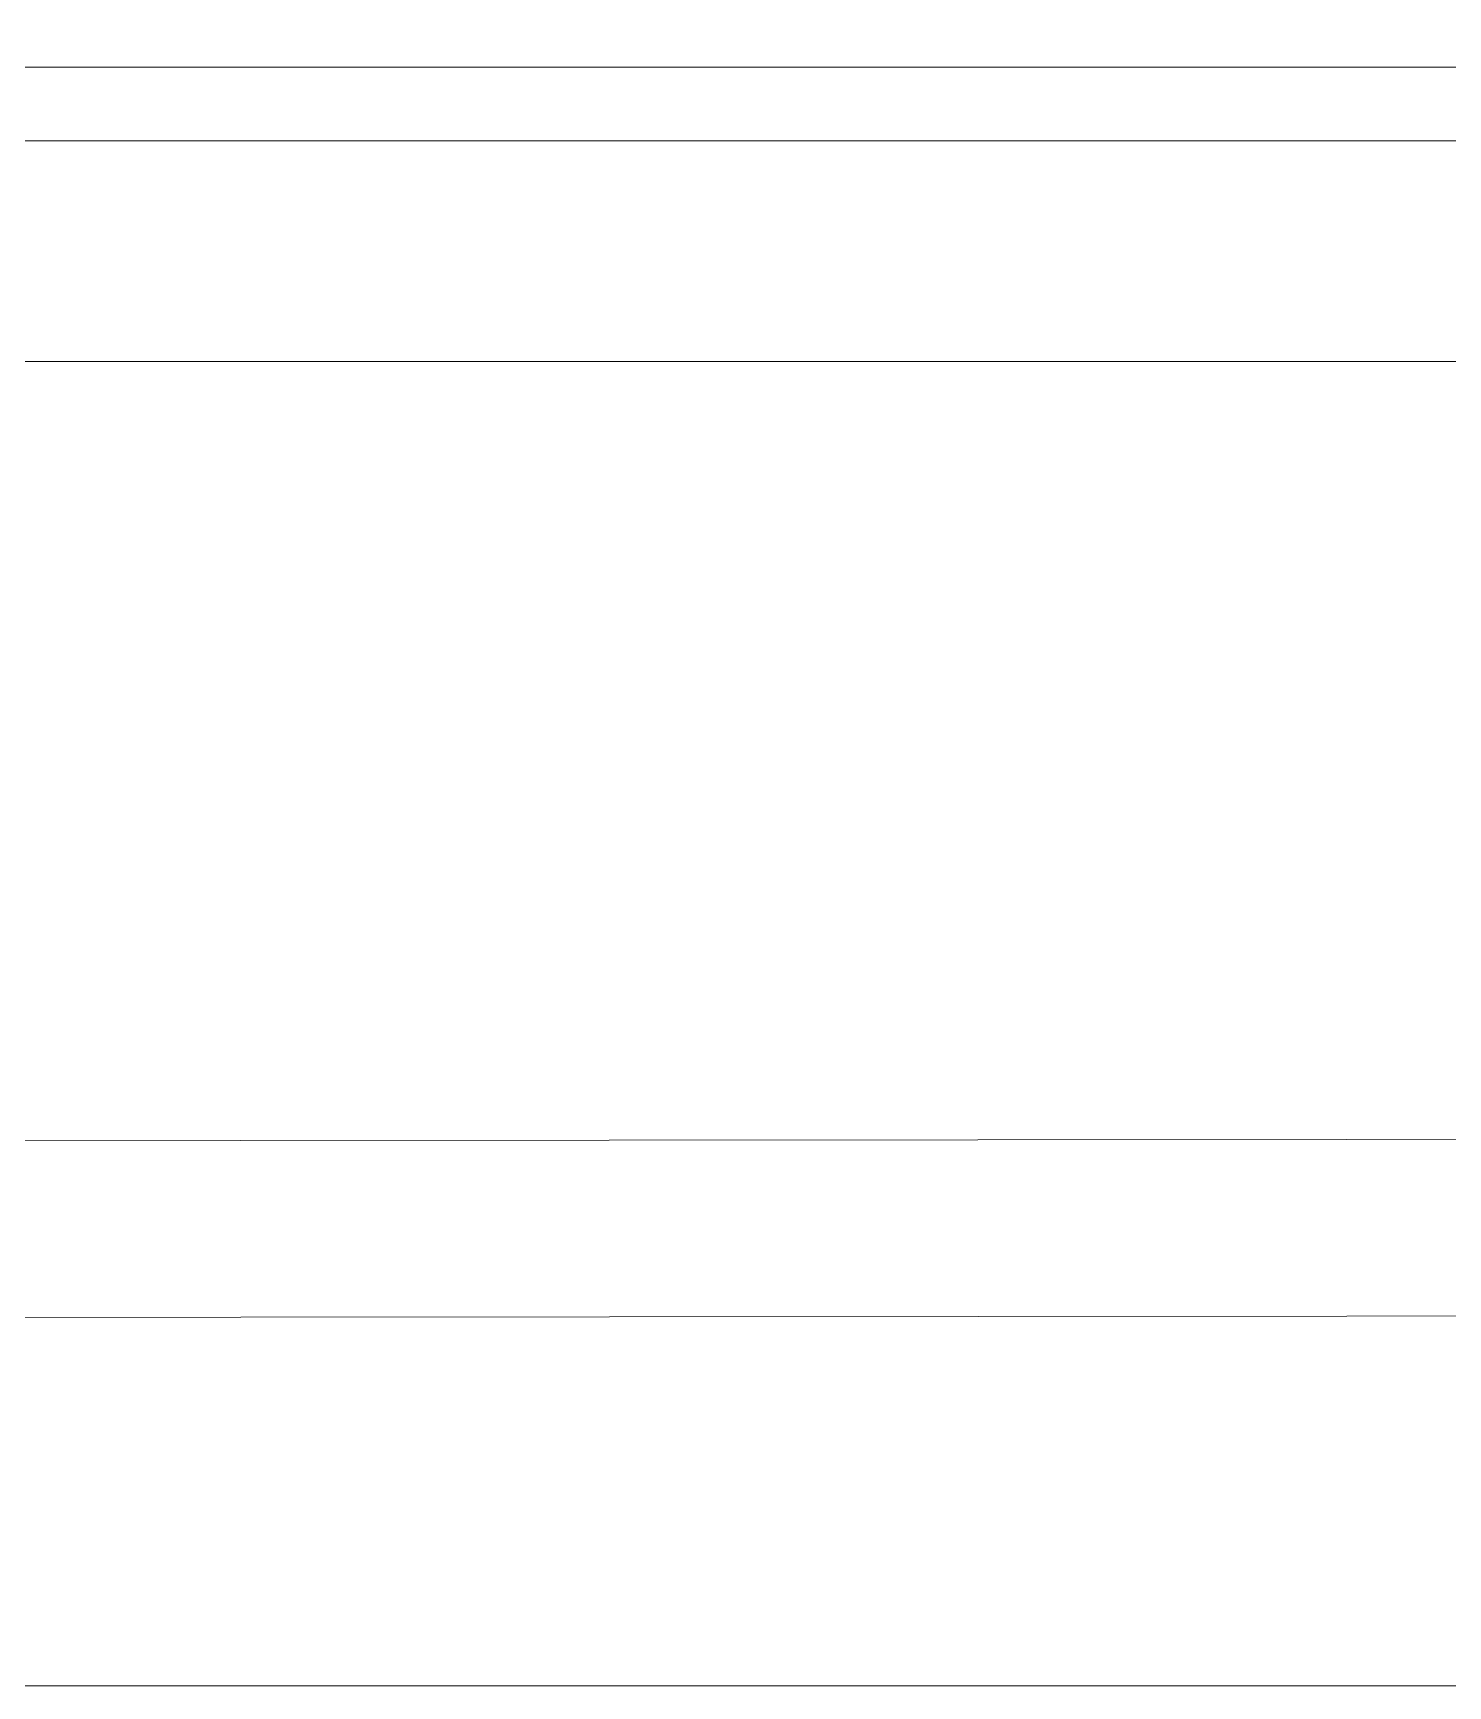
# Model space of a CAD drawing. Header units: centimetres. Extents: x 118932 to 154602, y -32682 to -23521.
# Drawn here: x 138475.51 to 138494.73, y -25117.33 to -25094.87 of the extents above; entities that cross this region are included whole.
import ezdxf

# ---------------------------------------------------------------- set-up
doc = ezdxf.new("R2010")
doc.units = ezdxf.units.CM
doc.header["$LTSCALE"] = 50
doc.header["$MEASUREMENT"] = 0
for name, color, linetype, lineweight, true_color in [('GEN_02_TF_Pencere', 7, 'Continuous', 9, 0x6093ac), ('GEN_05_ML_Mermer', 7, 'Continuous', 9, 0x9d8692), ('GEN_06_GR_İnce', 7, 'Continuous', 13, 0xb0b0a9)]:
    doc.layers.add(name, color=color, linetype=linetype, lineweight=lineweight, true_color=true_color)

# ---------------------------------------------------------------- blocks, each defined once
blk = doc.blocks.new('LEVEL 0_E BLOK_GÖRÜNÜŞ')
at = {"layer": 'GEN_02_TF_Pencere'}
blk.add_lwpolyline([(769.047, 421.139), (679.047, 421.139)], dxfattribs=at)
at = {"layer": 'GEN_06_GR_İnce'}
blk.add_lwpolyline([(890.14, 424.14), (696.769, 424.139), (696.769, 553.158), (890.139, 553.159)], close=True, dxfattribs=at)
blk = doc.blocks.new('P12')
at = {"layer": 'GEN_02_TF_Pencere', "elevation": 0}
blk.add_lwpolyline([(63311.002, 12333.047), (63310.998, 12335.447), (63376.118, 12335.508), (63376.121, 12333.108)], close=True, dxfattribs=at)
at = {"layer": 'GEN_05_ML_Mermer', "elevation": 0}
blk.add_lwpolyline([(63388.825, 12318.478), (63298.825, 12318.478), (63298.825, 12340.478), (63388.825, 12340.478)], close=True, dxfattribs=at)
blk = doc.blocks.new('DOGRAMA LEVEL 0 E BLOK')
at = {"rotation": 180.3101437038125}
blk.add_blockref('P12', (63645.999, 13761.065, 0), dxfattribs=at)

msp = doc.modelspace()

# ---------------------------------------------------------------- block references
msp.add_blockref('LEVEL 0_E BLOK_GÖRÜNÜŞ', (137741.489, -25520.469, 0))
at = {"rotation": 359.6887739338809}
msp.add_blockref('DOGRAMA LEVEL 0 E BLOK', (138089.785, -26193.192), dxfattribs=at)

doc.saveas('drawing.dxf')
